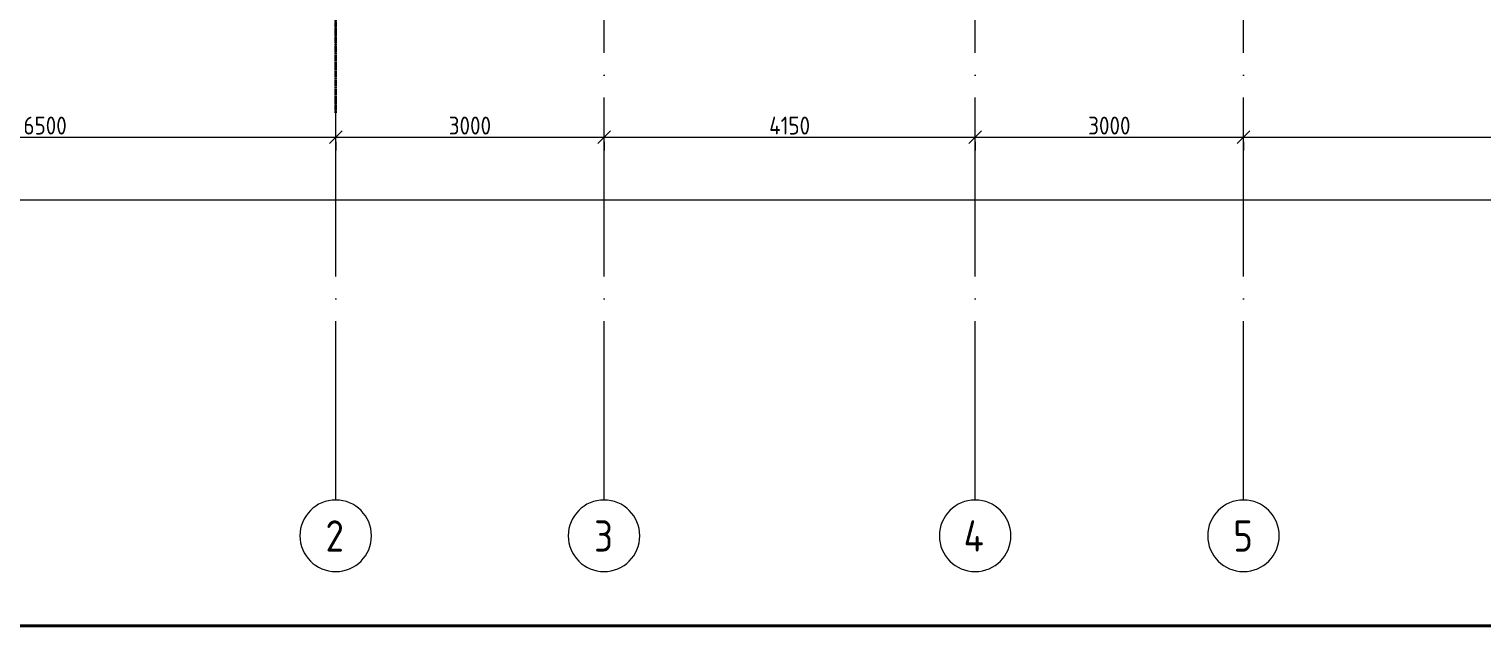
# Model space of a CAD drawing. Header units: millimetres. Extents: x 3050 to 430575, y -569542 to 36130.
# Drawn here: x 276551 to 292796, y -437206 to -430531 of the extents above; entities that cross this region are included whole.
import ezdxf

# ---------------------------------------------------------------- set-up
doc = ezdxf.new("R2010")
doc.units = ezdxf.units.MM
doc.linetypes.add('ADSK_Линия сетки', pattern=[25, 20, -2.5, 0, -2.5])
doc.layers.add('Оси', color=7, linetype='Continuous', lineweight=9)
doc.layers.add('Размеры', color=7, linetype='Continuous', lineweight=9)
doc.styles.add('GOST Common', font='GOST_Common.ttf', dxfattribs={"width": 0.9, "height": 200})
doc.dimstyles.new('ADSK_Основной_2_5_мм', dxfattribs={"dimscale": 304.8, "dimtxt": 251.428749, "dimasz": 0.463911, "dimexe": 0.492126, "dimexo": 0.492126, "dimgap": 0.098425, "dimtad": 1, "dimdec": 1, "dimrnd": 0.1, "dimdsep": 46, "dimtxsty": 'GOST Common', "dimblk1": 'OBLIQUE', "dimblk2": 'OBLIQUE', "dimsah": 1, "dimcen": 0.09, "dimdle": 0.492126, "dimazin": 2, "dimtfac": 1, "dimtdec": 4, "dimtix": 1, "dimtmove": 0, "dimatfit": 3, "dimfxl": 1, "dimtvp": 1, "dimtfill": 1, "dimtolj": 1, "dimtzin": 0, "dimlwd": 20, "dimlwe": 20, "dimarcsym": 2})

# ---------------------------------------------------------------- blocks, each defined once
blk = doc.blocks.new('Ось сетки - Круг_Ø8 мм-6577-04 План 4-го этажа маркировочный')
at = {"layer": 'Оси', "lineweight": 20}
for start, end in [(360, 180), (180, 360)]:
    blk.add_arc((0, 0), 4, start, end, dxfattribs=at)
blk = doc.blocks.new('_Oblique')
at = {"color": 0, "linetype": 'ByBlock', "lineweight": -2}
blk.add_line((-0.5, -0.5), (0.5, 0.5), dxfattribs=at)
blk = doc.blocks.new('*D9991')
at = {"layer": 'Defpoints', "color": 0, "lineweight": 40, "transparency": 16777216}
for p in [(273480, -431640), (279980, -431640), (279980, -431740)]:
    blk.add_point(p, dxfattribs=at)
at = {"layer": 'Размеры', "color": 0, "lineweight": 20, "transparency": 16777216}
for p, q in [((273330, -431740), (280130, -431740)), ((273480, -431790), (273480, -431890)), ((279980, -431790), (279980, -431890))]:
    blk.add_line(p, q, dxfattribs=at)
at = {"layer": 'Размеры', "color": 0, "lineweight": 20, "transparency": 16777216, "xscale": 141.4, "yscale": 141.4, "zscale": 141.4, "rotation": 180}
blk.add_blockref('_Oblique', (273480, -431740), dxfattribs=at)
at = {"layer": 'Размеры', "color": 0, "lineweight": 20, "transparency": 16777216, "xscale": 141.4, "yscale": 141.4, "zscale": 141.4}
blk.add_blockref('_Oblique', (279980, -431740), dxfattribs=at)
at = {"layer": 'Размеры', "color": 0, "lineweight": 20, "transparency": 16777216, "insert": (276730, -431610), "char_height": 200, "width": 756.84, "attachment_point": 5, "style": 'GOST Common', "bg_fill": 3, "box_fill_scale": 1.1, "bg_fill_color": 256, "bg_fill_true_color": 13158600, "bg_fill_transparency": 0}
blk.add_mtext('\\A1;6500', dxfattribs=at)
blk = doc.blocks.new('*D9992')
at = {"layer": 'Defpoints', "color": 0, "lineweight": 40, "transparency": 16777216}
for p in [(279980, -431640), (282980, -431640), (282980, -431740)]:
    blk.add_point(p, dxfattribs=at)
at = {"layer": 'Размеры', "color": 0, "lineweight": 20, "transparency": 16777216}
for p, q in [((279830, -431740), (283130, -431740)), ((279980, -431790), (279980, -431890)), ((282980, -431790), (282980, -431890))]:
    blk.add_line(p, q, dxfattribs=at)
at = {"layer": 'Размеры', "color": 0, "lineweight": 20, "transparency": 16777216, "xscale": 141.4, "yscale": 141.4, "zscale": 141.4, "rotation": 180}
blk.add_blockref('_Oblique', (279980, -431740), dxfattribs=at)
at = {"layer": 'Размеры', "color": 0, "lineweight": 20, "transparency": 16777216, "xscale": 141.4, "yscale": 141.4, "zscale": 141.4}
blk.add_blockref('_Oblique', (282980, -431740), dxfattribs=at)
at = {"layer": 'Размеры', "color": 0, "lineweight": 20, "transparency": 16777216, "insert": (281480, -431610), "char_height": 200, "width": 756.84, "attachment_point": 5, "style": 'GOST Common', "bg_fill": 3, "box_fill_scale": 1.1, "bg_fill_color": 256, "bg_fill_true_color": 13158600, "bg_fill_transparency": 0}
blk.add_mtext('\\A1;3000', dxfattribs=at)
blk = doc.blocks.new('*D9993')
at = {"layer": 'Defpoints', "color": 0, "lineweight": 40, "transparency": 16777216}
for p in [(282980, -431640), (287130, -431640), (287130, -431740)]:
    blk.add_point(p, dxfattribs=at)
at = {"layer": 'Размеры', "color": 0, "lineweight": 20, "transparency": 16777216}
for p, q in [((282830, -431740), (287280, -431740)), ((282980, -431790), (282980, -431890)), ((287130, -431790), (287130, -431890))]:
    blk.add_line(p, q, dxfattribs=at)
at = {"layer": 'Размеры', "color": 0, "lineweight": 20, "transparency": 16777216, "xscale": 141.4, "yscale": 141.4, "zscale": 141.4, "rotation": 180}
blk.add_blockref('_Oblique', (282980, -431740), dxfattribs=at)
at = {"layer": 'Размеры', "color": 0, "lineweight": 20, "transparency": 16777216, "xscale": 141.4, "yscale": 141.4, "zscale": 141.4}
blk.add_blockref('_Oblique', (287130, -431740), dxfattribs=at)
at = {"layer": 'Размеры', "color": 0, "lineweight": 20, "transparency": 16777216, "insert": (285055, -431610), "char_height": 200, "width": 726.16, "attachment_point": 5, "style": 'GOST Common', "bg_fill": 3, "box_fill_scale": 1.1, "bg_fill_color": 256, "bg_fill_true_color": 13158600, "bg_fill_transparency": 0}
blk.add_mtext('\\A1;4150', dxfattribs=at)
blk = doc.blocks.new('*D9994')
at = {"layer": 'Defpoints', "color": 0, "lineweight": 40, "transparency": 16777216}
for p in [(287130, -431640), (290130, -431640), (290130, -431740)]:
    blk.add_point(p, dxfattribs=at)
at = {"layer": 'Размеры', "color": 0, "lineweight": 20, "transparency": 16777216}
for p, q in [((286980, -431740), (290280, -431740)), ((287130, -431790), (287130, -431890)), ((290130, -431790), (290130, -431890))]:
    blk.add_line(p, q, dxfattribs=at)
at = {"layer": 'Размеры', "color": 0, "lineweight": 20, "transparency": 16777216, "xscale": 141.4, "yscale": 141.4, "zscale": 141.4, "rotation": 180}
blk.add_blockref('_Oblique', (287130, -431740), dxfattribs=at)
at = {"layer": 'Размеры', "color": 0, "lineweight": 20, "transparency": 16777216, "xscale": 141.4, "yscale": 141.4, "zscale": 141.4}
blk.add_blockref('_Oblique', (290130, -431740), dxfattribs=at)
at = {"layer": 'Размеры', "color": 0, "lineweight": 20, "transparency": 16777216, "insert": (288630, -431610), "char_height": 200, "width": 756.84, "attachment_point": 5, "style": 'GOST Common', "bg_fill": 3, "box_fill_scale": 1.1, "bg_fill_color": 256, "bg_fill_true_color": 13158600, "bg_fill_transparency": 0}
blk.add_mtext('\\A1;3000', dxfattribs=at)
blk = doc.blocks.new('*D9995')
at = {"layer": 'Defpoints', "color": 0, "lineweight": 40, "transparency": 16777216}
for p in [(290130, -431640), (298030, -431640), (298030, -431740)]:
    blk.add_point(p, dxfattribs=at)
at = {"layer": 'Размеры', "color": 0, "lineweight": 20, "transparency": 16777216}
for p, q in [((289980, -431740), (298180, -431740)), ((290130, -431790), (290130, -431890)), ((298030, -431790), (298030, -431890))]:
    blk.add_line(p, q, dxfattribs=at)
at = {"layer": 'Размеры', "color": 0, "lineweight": 20, "transparency": 16777216, "xscale": 141.4, "yscale": 141.4, "zscale": 141.4, "rotation": 180}
blk.add_blockref('_Oblique', (290130, -431740), dxfattribs=at)
at = {"layer": 'Размеры', "color": 0, "lineweight": 20, "transparency": 16777216, "xscale": 141.4, "yscale": 141.4, "zscale": 141.4}
blk.add_blockref('_Oblique', (298030, -431740), dxfattribs=at)
at = {"layer": 'Размеры', "color": 0, "lineweight": 20, "transparency": 16777216, "insert": (294080, -431610), "char_height": 200, "width": 756.84, "attachment_point": 5, "style": 'GOST Common', "bg_fill": 3, "box_fill_scale": 1.1, "bg_fill_color": 256, "bg_fill_true_color": 13158600, "bg_fill_transparency": 0}
blk.add_mtext('\\A1;7900', dxfattribs=at)
blk = doc.blocks.new('*D10009')
at = {"layer": 'Defpoints', "color": 0, "lineweight": 40, "transparency": 16777216}
for p in [(273480, -432340), (335330, -432340), (335330, -432440)]:
    blk.add_point(p, dxfattribs=at)
at = {"layer": 'Размеры', "color": 0, "lineweight": 20, "transparency": 16777216}
for p, q in [((273330, -432440), (335480, -432440)), ((273480, -432490), (273480, -432590)), ((335330, -432490), (335330, -432590))]:
    blk.add_line(p, q, dxfattribs=at)
at = {"layer": 'Размеры', "color": 0, "lineweight": 20, "transparency": 16777216, "xscale": 141.4, "yscale": 141.4, "zscale": 141.4, "rotation": 180}
blk.add_blockref('_Oblique', (273480, -432440), dxfattribs=at)
at = {"layer": 'Размеры', "color": 0, "lineweight": 20, "transparency": 16777216, "xscale": 141.4, "yscale": 141.4, "zscale": 141.4}
blk.add_blockref('_Oblique', (335330, -432440), dxfattribs=at)
at = {"layer": 'Размеры', "color": 0, "lineweight": 20, "transparency": 16777216, "insert": (304405, -432310), "char_height": 200, "width": 889.8, "attachment_point": 5, "style": 'GOST Common', "bg_fill": 3, "box_fill_scale": 1.1, "bg_fill_color": 256, "bg_fill_true_color": 13158600, "bg_fill_transparency": 0}
blk.add_mtext('\\A1;61850', dxfattribs=at)

msp = doc.modelspace()

# ---------------------------------------------------------------- linework, layer by layer
at = {"layer": 'Оси', "linetype": 'ADSK_Линия сетки', "ltscale": 100}
for p, q in [((279979.52, -435797.51), (279979.52, -386200.07)), ((282979.52, -435797.51), (282979.52, -386200.07)), ((287129.52, -435797.51), (287129.52, -408953.12)), ((290129.52, -435797.51), (290129.52, -408953.12))]:
    msp.add_line(p, q, dxfattribs=at)

# ---------------------------------------------------------------- block references
at = {"layer": 'Оси', "lineweight": 20, "xscale": 99.99999999999993, "yscale": 99.99999999999993, "zscale": 99.99999999999993}
for p in [(279979.52, -436197.51), (282979.52, -436197.51), (287129.52, -436197.51), (290129.52, -436197.51)]:
    msp.add_blockref('Ось сетки - Круг_Ø8 мм-6577-04 План 4-го этажа маркировочный', p, dxfattribs=at)

# ---------------------------------------------------------------- texts
at = {"layer": 'Оси', "char_height": 350, "attachment_point": 1, "style": 'GOST Common'}
for s, insert, width in [('\\fGOST Common|b0|i0|c204|p34|;\\W.9;2', (279865.74, -436024.97), 274.1771), ('\\fGOST Common|b0|i0|c204|p34|;\\W.9;3', (282868.89, -436024.97), 266.9619), ('\\fGOST Common|b0|i0|c204|p34|;\\W.9;4', (287000.89, -436024.97), 310.2531), ('\\fGOST Common|b0|i0|c204|p34|;\\W.9;5', (290015.74, -436024.97), 274.1771)]:
    msp.add_mtext(s, dxfattribs=dict(at, insert=insert, width=width))

# ---------------------------------------------------------------- next in the draw order: dimensions: what is measured, and where the dimension line sits
at = {"layer": 'Размеры', "lineweight": 20}
for base, p1, p2, override, picture, middle in [((279979.52, -431739.81), (273479.52, -431639.83), (279979.52, -431639.83), {"dimpost": '<>', "dimfxl": 6500}, '*D9991', (276729.52, -431609.81)), ((335329.52, -432439.81), (273479.52, -432339.83), (335329.52, -432339.83), {"dimpost": '<>', "dimfxl": 61850}, '*D10009', (304404.52, -432309.81))]:
    dim = msp.add_linear_dim(base=base, p1=p1, p2=p2, dimstyle='ADSK_Основной_2_5_мм', override=override, dxfattribs=at)
    dim.commit()
    dim.dimension.update_dxf_attribs({"geometry": picture, "text_midpoint": middle})

# ---------------------------------------------------------------- next in the draw order: dimensions: what is measured, and where the dimension line sits
dim = msp.add_linear_dim(base=(282979.52, -431739.81), p1=(279979.52, -431639.83), p2=(282979.52, -431639.83), dimstyle='ADSK_Основной_2_5_мм', override={"dimpost": '<>', "dimfxl": 3000}, dxfattribs=at)
dim.commit()
dim.dimension.update_dxf_attribs({"geometry": '*D9992', "text_midpoint": (281479.52, -431609.81)})

# ---------------------------------------------------------------- next in the draw order: linework, layer by layer
at = {"layer": 'Оси', "color": 30, "linetype": 'ADSK_Линия сетки', "lineweight": 35, "true_color": 0xf26722}
msp.add_line((279979.52, -431468.22), (279979.52, -429280.79), dxfattribs=at)

# ---------------------------------------------------------------- next in the draw order: dimensions: what is measured, and where the dimension line sits
at = {"layer": 'Размеры', "lineweight": 20}
dim = msp.add_linear_dim(base=(287129.52, -431739.81), p1=(282979.52, -431639.83), p2=(287129.52, -431639.83), dimstyle='ADSK_Основной_2_5_мм', override={"dimpost": '<>', "dimfxl": 4150}, dxfattribs=at)
dim.commit()
dim.dimension.update_dxf_attribs({"geometry": '*D9993', "text_midpoint": (285054.52, -431609.81)})

# ---------------------------------------------------------------- next in the draw order: dimensions: what is measured, and where the dimension line sits
dim = msp.add_linear_dim(base=(290129.52, -431739.81), p1=(287129.52, -431639.83), p2=(290129.52, -431639.83), dimstyle='ADSK_Основной_2_5_мм', override={"dimpost": '<>', "dimfxl": 3000}, dxfattribs=at)
dim.commit()
dim.dimension.update_dxf_attribs({"geometry": '*D9994', "text_midpoint": (288629.52, -431609.81)})

# ---------------------------------------------------------------- next in the draw order: dimensions: what is measured, and where the dimension line sits
dim = msp.add_linear_dim(base=(298029.52, -431739.81), p1=(290129.52, -431639.83), p2=(298029.52, -431639.83), dimstyle='ADSK_Основной_2_5_мм', override={"dimpost": '<>', "dimfxl": 7900}, dxfattribs=at)
dim.commit()
dim.dimension.update_dxf_attribs({"geometry": '*D9995', "text_midpoint": (294079.52, -431609.81)})

# ---------------------------------------------------------------- next in the draw order: linework, layer by layer
at = {"color": 3, "lineweight": 40}
msp.add_lwpolyline([(266961.99, -379662.32), (293385.25, -379662.32), (293385.25, -437206.01), (266961.99, -437206.01)], close=True, dxfattribs=at)

doc.saveas('drawing.dxf')
